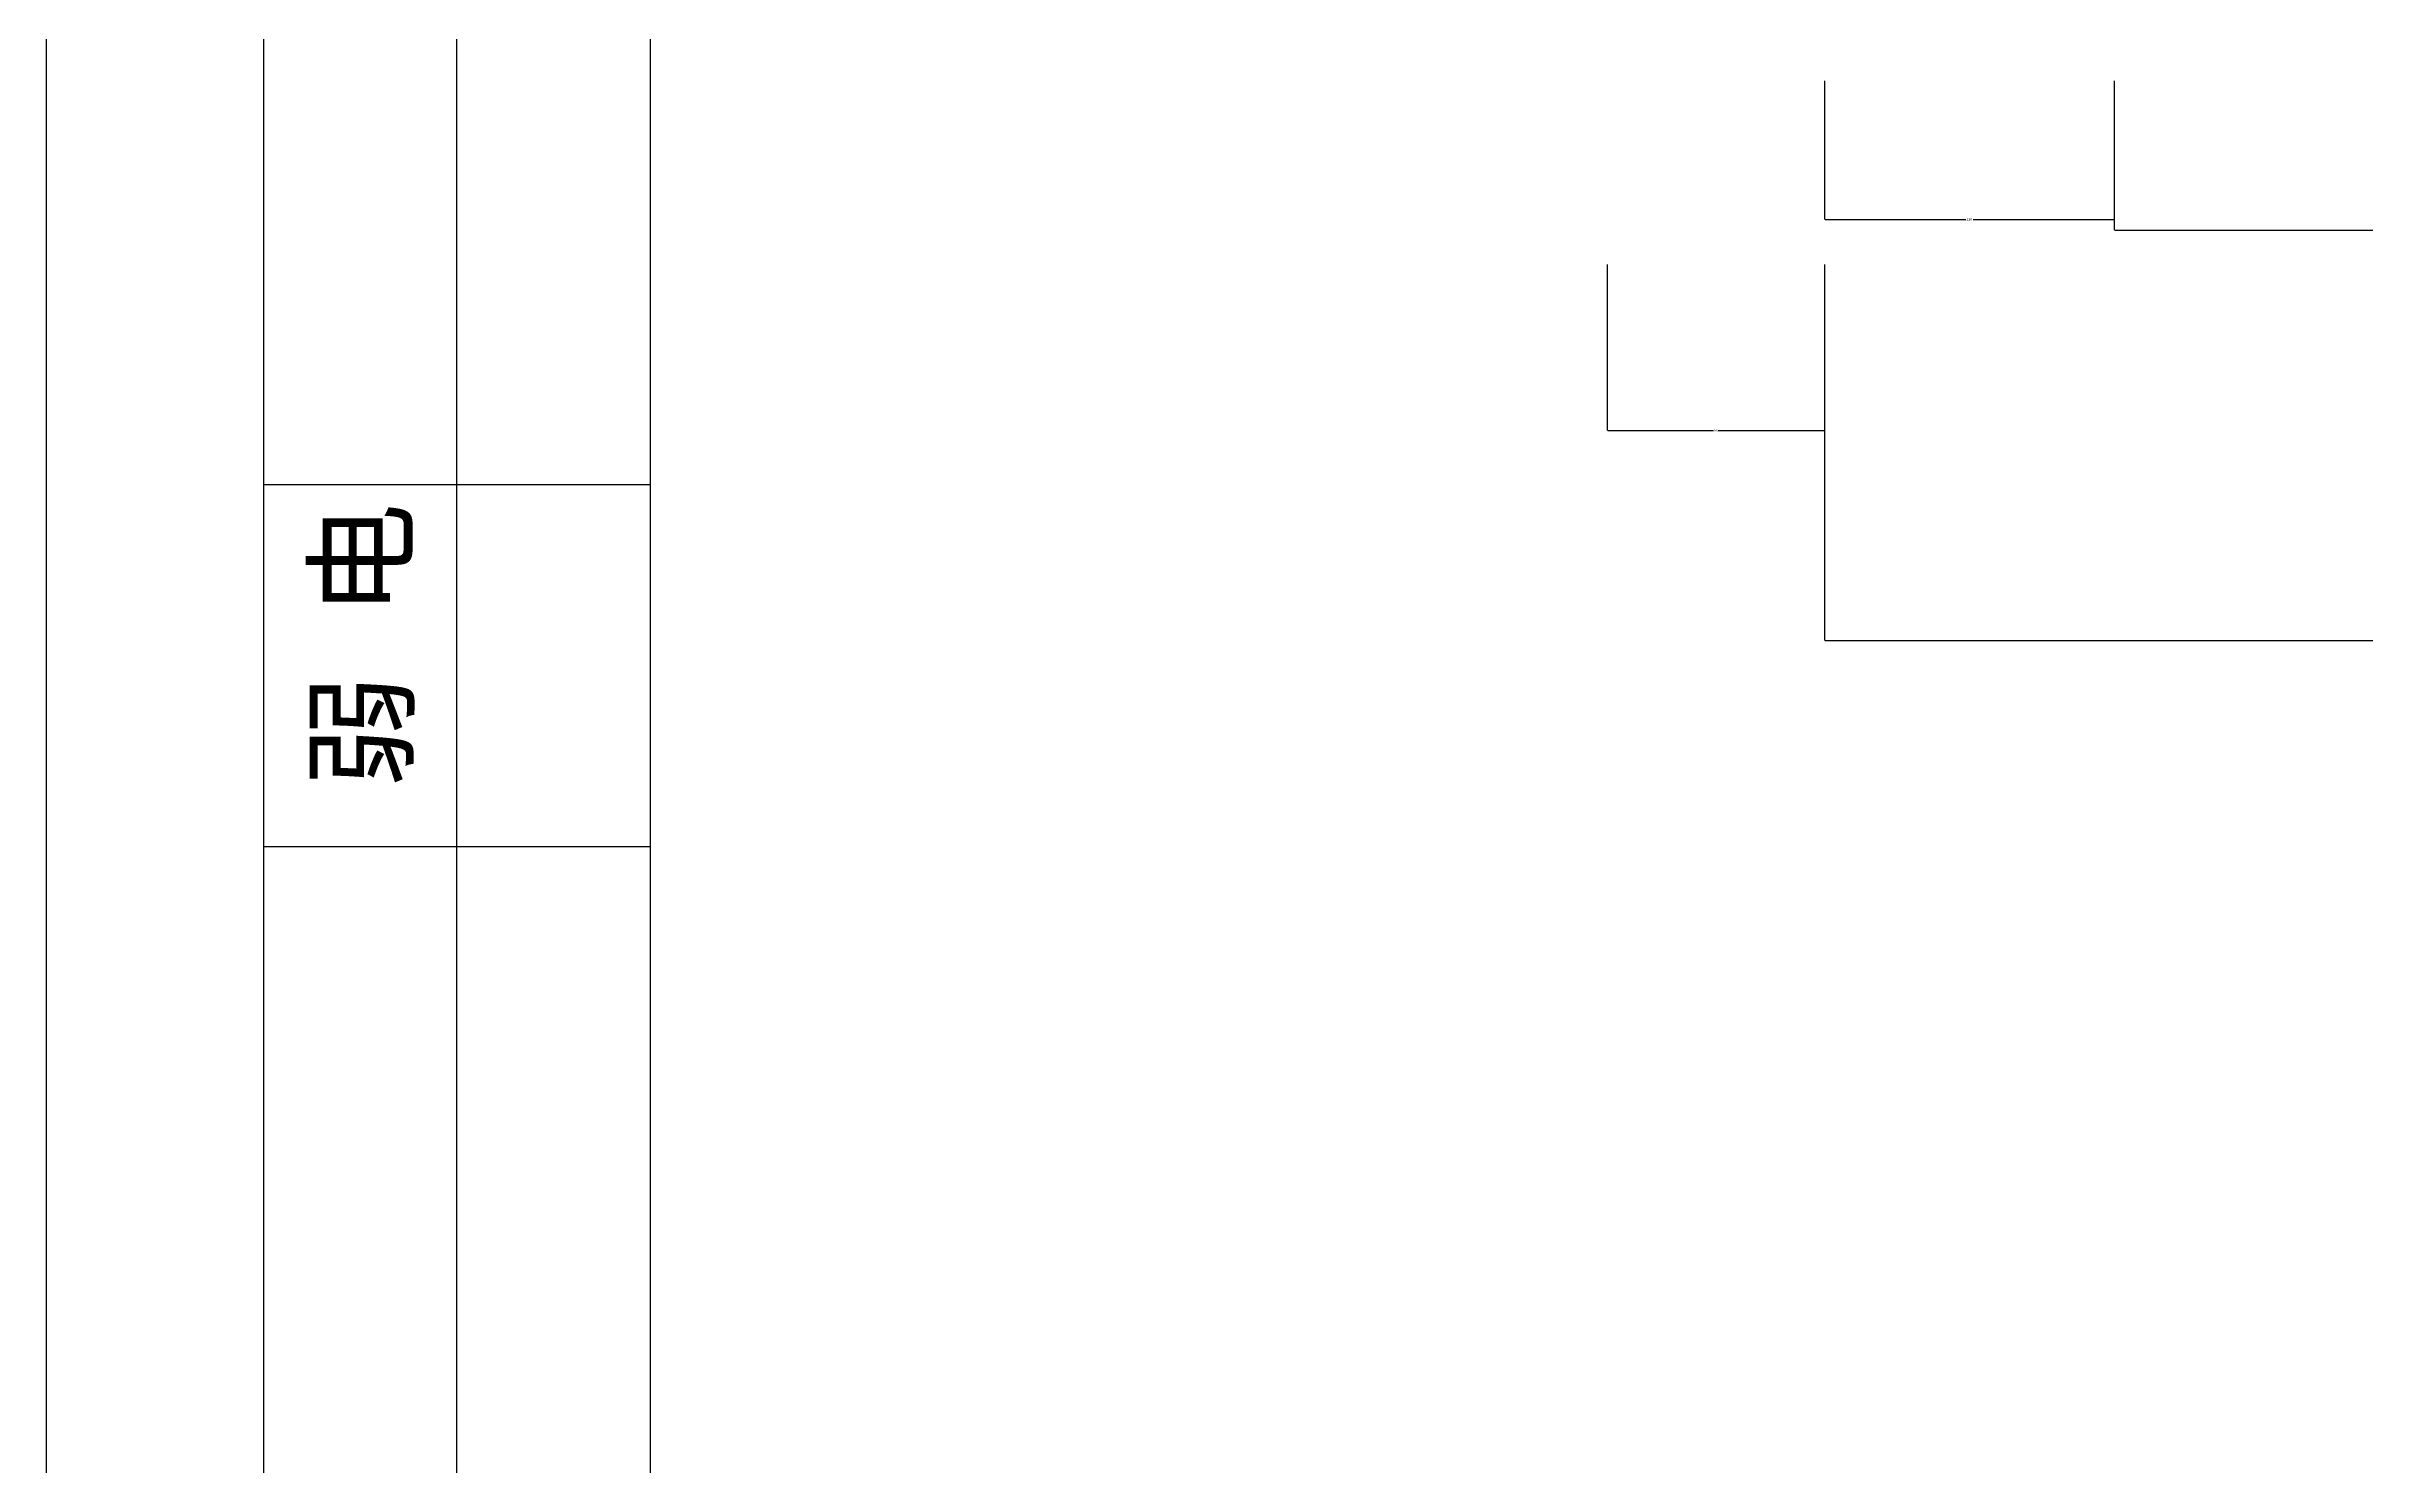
# Model space of a CAD drawing. Header units: metres. Extents: x -1 to 228715, y 0 to 21495.
# Drawn here: x 220305 to 221265, y 17038 to 17626 of the extents above; entities that cross this region are included whole.
import ezdxf

# ---------------------------------------------------------------- set-up
doc = ezdxf.new("R2010")
doc.units = ezdxf.units.M
doc.layers.add('PUB_DIM', color=3, linetype='Continuous')
doc.layers.add('TK', color=3, linetype='Continuous')
doc.dimstyles.get("Standard").update_dxf_attribs({"dimtxt": 2.5, "dimasz": 2.5, "dimexe": 1.25, "dimexo": 0.625, "dimtad": 1, "dimcen": 2.5, "dimazin": 3, "dimtfac": 1, "dimtmove": 0, "dimatfit": 3})

# ---------------------------------------------------------------- blocks, each defined once
blk = doc.blocks.new('TK-A1')
at = {"layer": 'TK'}
for p, q in [((0, 0), (0, 594)), ((17, 18), (17, 226)), ((9, 189), (25, 189)), ((9, 174), (25, 174))]:
    blk.add_line(p, q, dxfattribs=at)
blk.add_lwpolyline([(831, 584), (25, 584), (25, 10), (831, 10)], close=True, dxfattribs=at)
blk.add_lwpolyline([(25, 10), (9, 10), (9, 226), (25, 226)], dxfattribs=at)
blk.add_text('弱 电', height=3.6, rotation=90, dxfattribs=at).set_placement((14.86, 176.42))
blk = doc.blocks.new('*D89')
for p, q in [((220951.2, 17535.62), (220951.2, 17466.89)), ((221041.2, 17535.62), (221041.2, 17466.89)), ((220951.45, 17466.89), (220995.2, 17466.89)), ((220997.2, 17466.89), (221040.95, 17466.89))]:
    blk.add_line(p, q)
at = {"layer": 'Defpoints'}
for p in [(220951.2, 17535.62), (221041.2, 17535.62), (220951.2, 17466.89)]:
    blk.add_point(p, dxfattribs=at)
at = {"layer": 'PUB_DIM', "insert": (220996.2, 17466.89), "char_height": 1, "attachment_point": 5}
blk.add_mtext('90', dxfattribs=at)
blk = doc.blocks.new('*D90')
for p, q in [((221041.2, 17535.62), (221041.2, 17380.03)), ((221671.19, 17535.62), (221671.19, 17380.03)), ((221041.45, 17380.03), (221353.195, 17380.03)), ((221359.195, 17380.03), (221670.94, 17380.03))]:
    blk.add_line(p, q)
at = {"layer": 'Defpoints'}
for p in [(221041.2, 17535.62), (221671.19, 17535.62), (221041.2, 17380.03)]:
    blk.add_point(p, dxfattribs=at)
at = {"layer": 'PUB_DIM', "insert": (221356.195, 17380.03), "char_height": 1, "attachment_point": 5}
blk.add_mtext('629,99', dxfattribs=at)
blk = doc.blocks.new('*D94')
for p, q in [((221041.2, 17611.71), (221041.2, 17554.34)), ((221161.2, 17611.71), (221161.2, 17554.34)), ((221041.45, 17554.34), (221099.7, 17554.34)), ((221102.7, 17554.34), (221160.95, 17554.34))]:
    blk.add_line(p, q)
at = {"layer": 'Defpoints'}
for p in [(221041.2, 17611.71), (221161.2, 17611.71), (221041.2, 17554.34)]:
    blk.add_point(p, dxfattribs=at)
at = {"layer": 'PUB_DIM', "insert": (221101.2, 17554.34), "char_height": 1, "attachment_point": 5}
blk.add_mtext('120', dxfattribs=at)
blk = doc.blocks.new('*D95')
for p, q in [((221161.2, 17611.71), (221161.2, 17549.92)), ((221521.2, 17611.71), (221521.2, 17549.92)), ((221161.45, 17549.92), (221339.7, 17549.92)), ((221342.7, 17549.92), (221520.95, 17549.92))]:
    blk.add_line(p, q)
at = {"layer": 'Defpoints'}
for p in [(221161.2, 17611.71), (221521.2, 17611.71), (221161.2, 17549.92)]:
    blk.add_point(p, dxfattribs=at)
at = {"layer": 'PUB_DIM', "insert": (221341.2, 17549.92), "char_height": 1, "attachment_point": 5}
blk.add_mtext('360', dxfattribs=at)

msp = doc.modelspace()

# ---------------------------------------------------------------- block references
at = {"layer": 'PUB_DIM', "xscale": 10, "yscale": 10, "zscale": 10}
msp.add_blockref('TK-A1', (220304.77, 15554.61), dxfattribs=at)

# ---------------------------------------------------------------- dimensions: what is measured, and where the dimension line sits
at = {"layer": 'PUB_DIM'}
for base, p1, p2, picture, middle in [((221041.2, 17554.34), (221041.2, 17611.71), (221161.2, 17611.71), '*D94', (221101.2, 17554.34)), ((221161.2, 17549.92), (221161.2, 17611.71), (221521.2, 17611.71), '*D95', (221341.2, 17549.92)), ((220951.2, 17466.89), (220951.2, 17535.62), (221041.2, 17535.62), '*D89', (220996.2, 17466.89)), ((221041.2, 17380.03), (221041.2, 17535.62), (221671.19, 17535.62), '*D90', (221356.195, 17380.03))]:
    dim = msp.add_linear_dim(base=base, p1=p1, p2=p2, dimstyle='Standard', dxfattribs=at)
    dim.commit()
    dim.dimension.update_dxf_attribs({"geometry": picture, "text_midpoint": middle})

doc.saveas('drawing.dxf')
